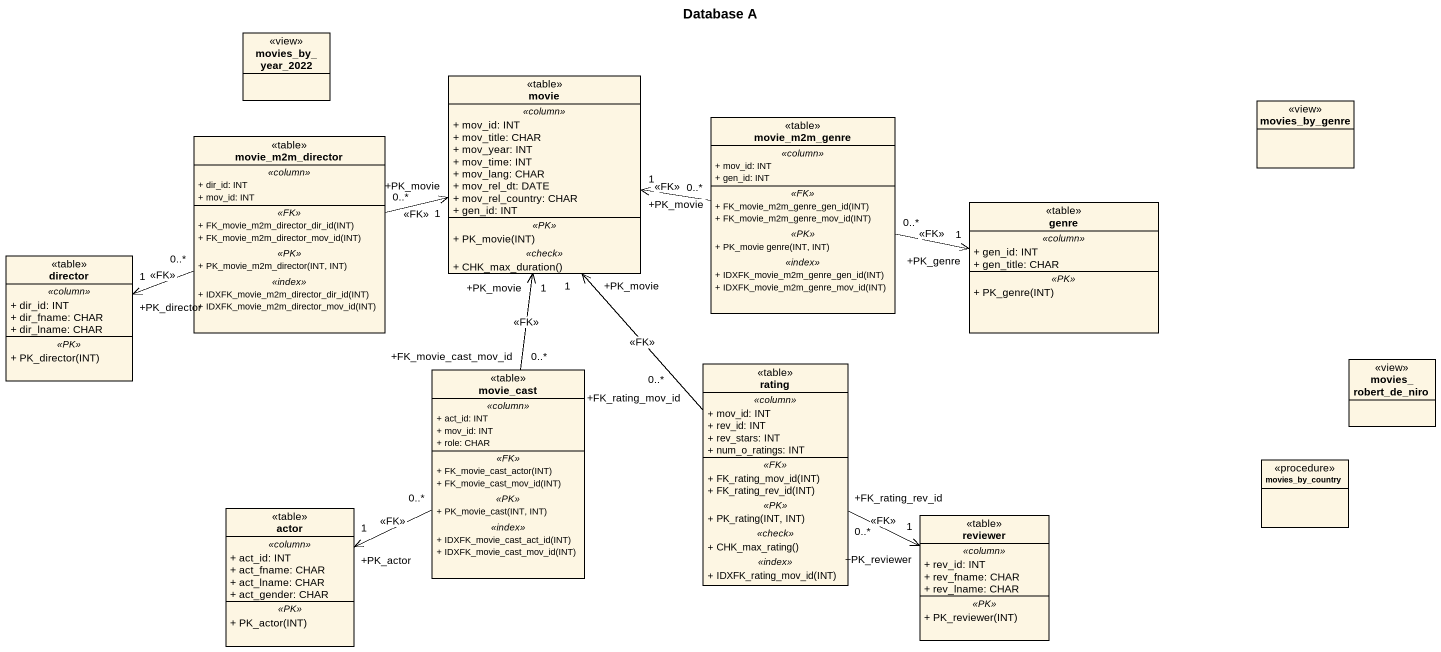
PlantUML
@startuml
title Database A
hide circle
hide empty members
skinparam classAttributeIconSize 0
class movies_by_year_2022 <<view>>
class movie <<table>> {
  .. <<column>> ..
  + mov_id: INT
  + mov_title: CHAR
  + mov_year: INT
  + mov_time: INT
  + mov_lang: CHAR
  + mov_rel_dt: DATE
  + mov_rel_country: CHAR
  + gen_id: INT
  .. <<PK>> ..
  + PK_movie(INT)
  .. <<check>> ..
  + CHK_max_duration()
}
class movies_by_genre <<view>>
class movie_m2m_director <<table>> {
  .. <<column>> ..
  + dir_id: INT
  + mov_id: INT
  .. <<FK>> ..
  + FK_movie_m2m_director_dir_id(INT)
  + FK_movie_m2m_director_mov_id(INT)
  .. <<PK>> ..
  + PK_movie_m2m_director(INT, INT)
  .. <<index>> ..
  + IDXFK_movie_m2m_director_dir_id(INT)
  + IDXFK_movie_m2m_director_mov_id(INT)
}
class movie_m2m_genre <<table>> {
  .. <<column>> ..
  + mov_id: INT
  + gen_id: INT
  .. <<FK>> ..
  + FK_movie_m2m_genre_gen_id(INT)
  + FK_movie_m2m_genre_mov_id(INT)
  .. <<PK>> ..
  + PK_movie genre(INT, INT)
  .. <<index>> ..
  + IDXFK_movie_m2m_genre_gen_id(INT)
  + IDXFK_movie_m2m_genre_mov_id(INT)
}
class genre <<table>> {
  .. <<column>> ..
  + gen_id: INT
  + gen_title: CHAR
  .. <<PK>> ..
  + PK_genre(INT)
}
class director <<table>> {
  .. <<column>> ..
  + dir_id: INT
  + dir_fname: CHAR
  + dir_lname: CHAR
  .. <<PK>> ..
  + PK_director(INT)
}
class movies_robert_de_niro <<view>>
class movie_cast <<table>> {
  .. <<column>> ..
  + act_id: INT
  + mov_id: INT
  + role: CHAR
  .. <<FK>> ..
  + FK_movie_cast_actor(INT)
  + FK_movie_cast_mov_id(INT)
  .. <<PK>> ..
  + PK_movie_cast(INT, INT)
  .. <<index>> ..
  + IDXFK_movie_cast_act_id(INT)
  + IDXFK_movie_cast_mov_id(INT)
}
class rating <<table>> {
  .. <<column>> ..
  + mov_id: INT
  + rev_id: INT
  + rev_stars: INT
  + num_o_ratings: INT
  .. <<FK>> ..
  + FK_rating_mov_id(INT)
  + FK_rating_rev_id(INT)
  .. <<PK>> ..
  + PK_rating(INT, INT)
  .. <<check>> ..
  + CHK_max_rating()
  .. <<index>> ..
  + IDXFK_rating_mov_id(INT)
}
class movies_by_country <<procedure>>
class "actor" as actor_ <<table>> {
  .. <<column>> ..
  + act_id: INT
  + act_fname: CHAR
  + act_lname: CHAR
  + act_gender: CHAR
  .. <<PK>> ..
  + PK_actor(INT)
}
class reviewer <<table>> {
  .. <<column>> ..
  + rev_id: INT
  + rev_fname: CHAR
  + rev_lname: CHAR
  .. <<PK>> ..
  + PK_reviewer(INT)
}
movie_m2m_director "0..*" -right-> "+PK_movie\n1" movie : <<FK>>
movie_m2m_director "0..*" -left-> "+PK_director\n1" director : <<FK>>
movie_m2m_genre "0..*" -left-> "+PK_movie\n1" movie : <<FK>>
movie_m2m_genre "0..*" -right-> "+PK_genre\n1" genre : <<FK>>
movie_cast "+FK_movie_cast_mov_id\n0..*" -up-> "+PK_movie\n1" movie : <<FK>>
movie_cast "0..*" -left-> "+PK_actor\n1" actor_ : <<FK>>
rating "+FK_rating_mov_id\n0..*" -up-> "+PK_movie\n1" movie : <<FK>>
rating "+FK_rating_rev_id\n0..*" -right-> "+PK_reviewer\n1" reviewer : <<FK>>
@enduml
